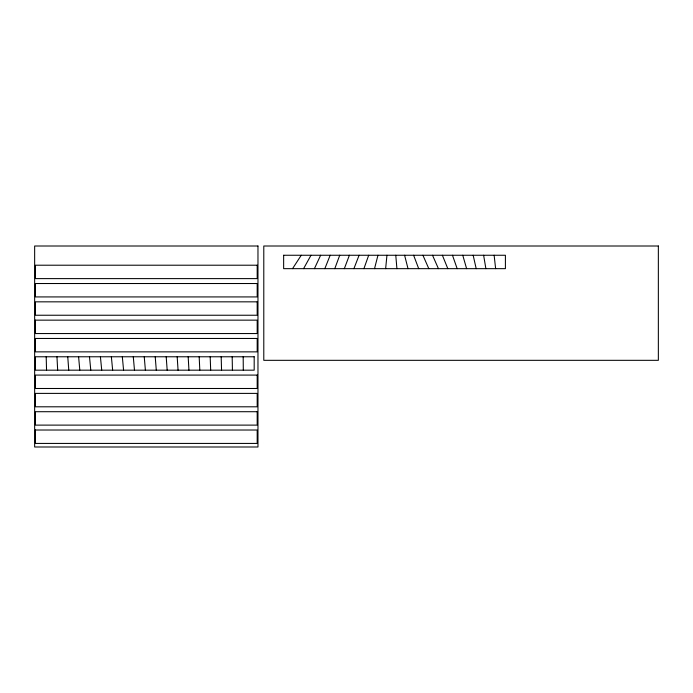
<?xml version="1.0" encoding="UTF-8"?>
<svg xmlns="http://www.w3.org/2000/svg" width="693" height="693" viewBox="0 0 693 693"><rect width="100%" height="100%" fill="white"/><g stroke="black" fill="none" stroke-linecap="round" stroke-linejoin="round"><path stroke-width="1.04" d="M385.646 268.659L386.945 255.258M374.532 268.659L377.962 255.258M363.912 268.659L368.685 255.258M334.78 268.659L339.726 255.258M344.334 268.659L349.385 255.258M353.898 268.659L359.104 255.258M324.835 268.659L330.171 255.258M314.405 268.659L320.642 255.258M303.577 268.659L311.001 255.258M292.541 268.659L301.238 255.258M432.51 255.258L438.444 268.659M422.912 255.258L428.811 268.659M442.377 255.258L447.817 268.659M413.617 255.258L418.693 268.659M452.477 255.258L457.163 268.659M462.759 255.258L466.614 268.659M404.599 255.258L408.021 268.659M473.154 255.258L476.195 268.659M483.627 255.258L485.88 268.659M494.135 255.258L495.625 268.659M100.416 356.774L101.724 370.175M111.365 356.774L112.656 370.175M89.492 356.774L90.783 370.175M122.323 356.774L123.579 370.175M133.281 356.774L134.485 370.175M78.604 356.774L79.79 370.175M395.772 255.258L396.916 268.659M144.248 356.774L145.391 370.175M155.223 356.774L156.289 370.175M166.199 356.774L167.178 370.175M67.758 356.774L68.746 370.175M177.183 356.774L178.058 370.175M188.175 356.774L188.938 370.175M56.965 356.774L57.666 370.175M199.177 356.774L199.809 370.175M210.178 356.774L210.681 370.175M221.18 356.774L221.552 370.175M46.188 356.774L46.552 370.175M232.181 356.774L232.424 370.175M243.182 356.774L243.304 370.175M35.43 430.015L35.43 443.425L257.19 443.425L257.19 430.024L35.43 430.015M35.43 393.39L35.43 406.8L257.19 406.8L257.19 393.399L35.43 393.39M35.43 320.149L35.43 333.55L257.19 333.55L257.19 320.149L35.43 320.149M35.43 283.524L35.43 296.925L257.19 296.925L257.19 283.524L35.43 283.524M283.645 255.258L283.645 268.659L505.405 268.659L505.405 255.258L283.645 255.258M257.969 246.006L34.65 246.006L34.65 446.994L257.969 446.994L257.969 246.006M658.35 246.006L263.79 246.006L263.79 360.325L658.35 360.325L658.35 246.006M257.19 265.211L35.43 265.211L35.43 278.612L257.19 278.612L257.19 265.211M257.19 301.836L35.43 301.836L35.43 315.237L257.19 315.237L257.19 301.836M257.19 338.461L35.43 338.461L35.43 351.862L257.19 351.862L257.19 338.461M254.184 356.774L35.43 356.774L35.43 370.175L254.184 370.175L254.184 356.774M257.19 375.086L35.43 375.086L35.43 388.487L257.19 388.487L257.19 375.086M257.19 411.711L35.43 411.711L35.43 425.112L257.19 425.112L257.19 411.711"/></g></svg>
